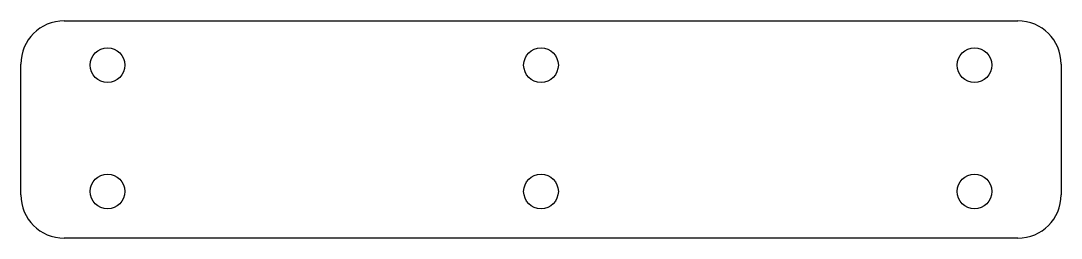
# Model space of a CAD drawing. Header units: millimetres. Extents: x -74 to 526, y 0 to 126.
import ezdxf

# ---------------------------------------------------------------- set-up
doc = ezdxf.new("R2010")
doc.units = ezdxf.units.MM

msp = doc.modelspace()

# ---------------------------------------------------------------- linework, layer by layer
at = {"color": 7, "linetype": 'Continuous'}
for p, q in [((-48.99, 125.5), (500.99, 125.5)), ((-74, 25.01), (-74, 100.49)), ((526, 100.49), (526, 25.01)), ((500.99, 0), (-48.99, 0))]:
    msp.add_line(p, q, dxfattribs=at)
for centre in [(-24, 99.91), (226, 99.91), (476, 99.91), (-24, 27), (226, 27), (476, 27)]:
    msp.add_circle(centre, 10, dxfattribs=at)
for centre, start, end in [((-48.99, 100.49), 90, 180), ((500.99, 100.49), 0, 90), ((-48.99, 25.01), 180, 270), ((500.99, 25.01), 270, 0)]:
    msp.add_arc(centre, 25.01, start, end, dxfattribs=at)

doc.saveas('drawing.dxf')
